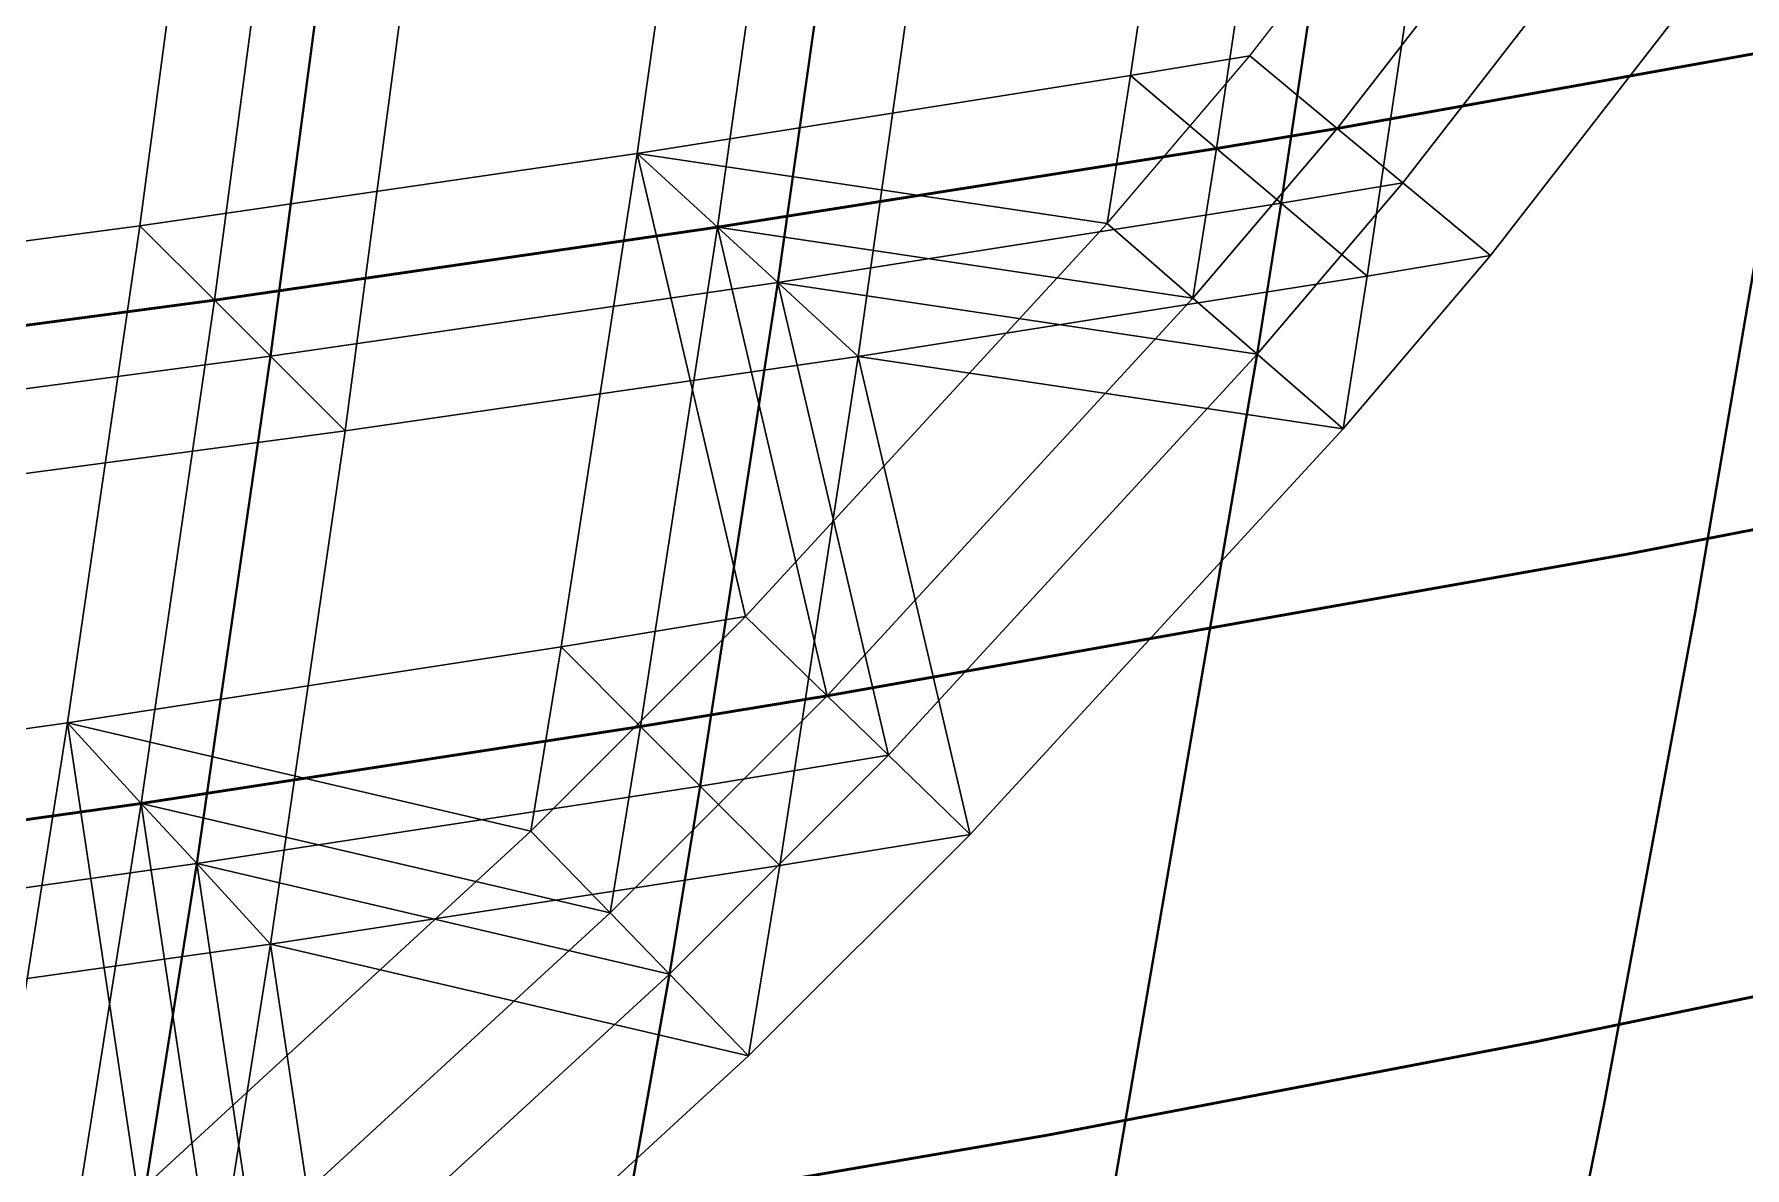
# Model space of a CAD drawing. Extents: x -25.3 to 28.3, y -25.5 to 26.5.
# Drawn here: x 11.857 to 15.059, y -13.819 to -11.696 of the extents above; entities that cross this region are included whole.
import ezdxf

# ---------------------------------------------------------------- set-up
doc = ezdxf.new("R2010")
doc.units = 0
doc.header["$MEASUREMENT"] = 0
doc.layers.add('LowerTendons', color=150, linetype='CONTINUOUS', lineweight=50)
doc.layers.add('UpperTendons', color=123, linetype='CONTINUOUS', lineweight=40)
doc.layers.add('TestBases', color=40, linetype='CONTINUOUS')

msp = doc.modelspace()

# ---------------------------------------------------------------- linework, layer by layer
at = {"layer": 'LowerTendons'}
for p, q in [((14.2965, -11.87239, 29.54093), (15.91129, -11.58328, 28.82132)), ((14.07035, -11.90998, 29.63423), (14.2965, -11.87239, 29.54093)), ((13.13634, -12.05742, 30.00109), (14.07035, -11.90998, 29.63423)), ((12.19426, -12.19426, 30.34156), (13.13634, -12.05742, 30.00109)), ((11.24481, -12.3205, 30.65566), (12.19426, -12.19426, 30.34156)), ((14.83911, -12.66991, 28.93586), (15.74993, -12.49178, 28.52903)), ((13.34152, -12.93495, 29.54151), (14.83911, -12.66991, 28.93586)), ((12.99217, -12.99217, 29.67183), (13.34152, -12.93495, 29.54151)), ((12.05742, -13.13634, 30.00109), (12.99217, -12.99217, 29.67183)), ((11.11605, -13.26925, 30.30463), (12.05742, -13.13634, 30.00109)), ((14.6701, -13.58229, 28.60629), (15.57546, -13.39556, 28.21301)), ((13.75696, -13.75696, 28.97417), (14.6701, -13.58229, 28.60629)), ((12.19031, -14.02624, 29.541), (13.75696, -13.75696, 28.97417))]:
    msp.add_line(p, q, dxfattribs=at)
at = {"layer": 'TestBases'}
for points in [[(14.13264, -11.73631, 29.20235), (14.92847, -10.71098, 29.20044), (14.04634, -10.85159, 29.58366), (13.90909, -11.77348, 29.29458)], [(14.13264, -11.73631, 29.20235), (14.92847, -10.71098, 29.20044), (15.10155, -10.83516, 29.539), (14.2965, -11.87239, 29.54093)], [(12.98578, -11.91923, 29.65723), (13.90909, -11.77348, 29.29458), (14.04634, -10.85159, 29.58366), (13.11716, -10.98865, 29.9573)], [(13.90909, -11.77348, 29.29458), (14.04634, -10.85159, 29.58366), (14.2092, -10.97741, 29.92666), (14.07035, -11.90998, 29.63423)], [(14.04634, -10.85159, 29.58366), (13.90909, -11.77348, 29.29458), (14.07035, -11.90998, 29.63423), (14.2092, -10.97741, 29.92666)], [(14.2965, -11.87239, 29.54093), (15.10155, -10.83516, 29.539), (14.2092, -10.97741, 29.92666), (14.07035, -11.90998, 29.63423)], [(14.2965, -11.87239, 29.54093), (15.10155, -10.83516, 29.539), (14.2092, -10.97741, 29.92666), (14.07035, -11.90998, 29.63423)], [(14.2965, -11.87239, 29.54093), (15.10155, -10.83516, 29.539), (15.23136, -10.9283, 29.79292), (14.41939, -11.97444, 29.79486)], [(14.41939, -11.97444, 29.79486), (15.23136, -10.9283, 29.79292), (14.33134, -11.07177, 30.18391), (14.1913, -12.01236, 29.88896)], [(14.41939, -11.97444, 29.79486), (15.23136, -10.9283, 29.79292), (14.33134, -11.07177, 30.18391), (14.1913, -12.01236, 29.88896)], [(14.41939, -11.97444, 29.79486), (15.23136, -10.9283, 29.79292), (15.40445, -11.05249, 30.13147), (14.58325, -12.11052, 30.13344)], [(13.13634, -12.05742, 30.00109), (14.07035, -11.90998, 29.63423), (14.2092, -10.97741, 29.92666), (13.26925, -11.11605, 30.30463)], [(13.13634, -12.05742, 30.00109), (14.07035, -11.90998, 29.63423), (14.2092, -10.97741, 29.92666), (13.26925, -11.11605, 30.30463)], [(14.07035, -11.90998, 29.63423), (14.2092, -10.97741, 29.92666), (14.33134, -11.07177, 30.18391), (14.1913, -12.01236, 29.88896)], [(14.2092, -10.97741, 29.92666), (14.07035, -11.90998, 29.63423), (14.1913, -12.01236, 29.88896), (14.33134, -11.07177, 30.18391)], [(12.0545, -12.0545, 29.9938), (12.98578, -11.91923, 29.65723), (13.11716, -10.98865, 29.9573), (12.17929, -11.11593, 30.30431)], [(12.98578, -11.91923, 29.65723), (13.11716, -10.98865, 29.9573), (13.26925, -11.11605, 30.30463), (13.13634, -12.05742, 30.00109)], [(13.11716, -10.98865, 29.9573), (12.98578, -11.91923, 29.65723), (13.13634, -12.05742, 30.00109), (13.26925, -11.11605, 30.30463)], [(13.24926, -12.16107, 30.25898), (14.1913, -12.01236, 29.88896), (14.33134, -11.07177, 30.18391), (13.38331, -11.2116, 30.56513)], [(13.24926, -12.16107, 30.25898), (14.1913, -12.01236, 29.88896), (14.33134, -11.07177, 30.18391), (13.38331, -11.2116, 30.56513)], [(14.1913, -12.01236, 29.88896), (14.33134, -11.07177, 30.18391), (14.4942, -11.19759, 30.52691), (14.35257, -12.14887, 30.22861)], [(14.33134, -11.07177, 30.18391), (14.1913, -12.01236, 29.88896), (14.35257, -12.14887, 30.22861), (14.4942, -11.19759, 30.52691)], [(14.58325, -12.11052, 30.13344), (15.40445, -11.05249, 30.13147), (14.4942, -11.19759, 30.52691), (14.35257, -12.14887, 30.22861)], [(11.11593, -12.17929, 30.30431), (12.0545, -12.0545, 29.9938), (12.17929, -11.11593, 30.30431), (11.23344, -11.23344, 30.62466)], [(12.0545, -12.0545, 29.9938), (12.17929, -11.11593, 30.30431), (12.3205, -11.24481, 30.65566), (12.19426, -12.19426, 30.34156)], [(12.17929, -11.11593, 30.30431), (12.0545, -12.0545, 29.9938), (12.19426, -12.19426, 30.34156), (12.3205, -11.24481, 30.65566)], [(12.19426, -12.19426, 30.34156), (13.13634, -12.05742, 30.00109), (13.26925, -11.11605, 30.30463), (12.3205, -11.24481, 30.65566)], [(12.19426, -12.19426, 30.34156), (13.13634, -12.05742, 30.00109), (13.26925, -11.11605, 30.30463), (12.3205, -11.24481, 30.65566)], [(13.13634, -12.05742, 30.00109), (13.26925, -11.11605, 30.30463), (13.38331, -11.2116, 30.56513), (13.24926, -12.16107, 30.25898)], [(13.26925, -11.11605, 30.30463), (13.13634, -12.05742, 30.00109), (13.24926, -12.16107, 30.25898), (13.38331, -11.2116, 30.56513)], [(13.39982, -12.29926, 30.60283), (14.35257, -12.14887, 30.22861), (14.4942, -11.19759, 30.52691), (13.53539, -11.33901, 30.91246)], [(12.29908, -12.29908, 30.60237), (13.24926, -12.16107, 30.25898), (13.38331, -11.2116, 30.56513), (12.4264, -11.34147, 30.91918)], [(12.29908, -12.29908, 30.60237), (13.24926, -12.16107, 30.25898), (13.38331, -11.2116, 30.56513), (12.4264, -11.34147, 30.91918)], [(13.24926, -12.16107, 30.25898), (13.38331, -11.2116, 30.56513), (13.53539, -11.33901, 30.91246), (13.39982, -12.29926, 30.60283)], [(13.38331, -11.2116, 30.56513), (13.24926, -12.16107, 30.25898), (13.39982, -12.29926, 30.60283), (13.53539, -11.33901, 30.91246)], [(11.24481, -12.3205, 30.65566), (12.19426, -12.19426, 30.34156), (12.3205, -11.24481, 30.65566), (11.36368, -11.36368, 30.97973)], [(11.24481, -12.3205, 30.65566), (12.19426, -12.19426, 30.34156), (12.3205, -11.24481, 30.65566), (11.36368, -11.36368, 30.97973)], [(12.19426, -12.19426, 30.34156), (12.3205, -11.24481, 30.65566), (12.4264, -11.34147, 30.91918), (12.29908, -12.29908, 30.60237)], [(12.3205, -11.24481, 30.65566), (12.19426, -12.19426, 30.34156), (12.29908, -12.29908, 30.60237), (12.4264, -11.34147, 30.91918)], [(11.34147, -12.4264, 30.91918), (12.29908, -12.29908, 30.60237), (12.4264, -11.34147, 30.91918), (11.46137, -11.46137, 31.24603)], [(11.34147, -12.4264, 30.91918), (12.29908, -12.29908, 30.60237), (12.4264, -11.34147, 30.91918), (11.46137, -11.46137, 31.24603)], [(12.29908, -12.29908, 30.60237), (12.4264, -11.34147, 30.91918), (12.56761, -11.47035, 31.27053), (12.43884, -12.43884, 30.95013)], [(12.4264, -11.34147, 30.91918), (12.29908, -12.29908, 30.60237), (12.43884, -12.43884, 30.95013), (12.56761, -11.47035, 31.27053)], [(12.43884, -12.43884, 30.95013), (13.39982, -12.29926, 30.60283), (13.53539, -11.33901, 30.91246), (12.56761, -11.47035, 31.27053)], [(11.47035, -12.56761, 31.27053), (12.43884, -12.43884, 30.95013), (12.56761, -11.47035, 31.27053), (11.59161, -11.59161, 31.6011)], [(13.86548, -12.05059, 29.20242), (13.86548, -12.05059, 29.20242), (14.13264, -11.73631, 29.20235), (13.90909, -11.77348, 29.29458)], [(13.86548, -12.05059, 29.20242), (14.13264, -11.73631, 29.20235), (14.2965, -11.87239, 29.54093), (14.02624, -12.19031, 29.541)], [(14.13264, -11.73631, 29.20235), (13.90909, -11.77348, 29.29458), (14.07035, -11.90998, 29.63423), (14.2965, -11.87239, 29.54093)], [(13.90909, -11.77348, 29.29458), (14.13264, -11.73631, 29.20235), (14.2965, -11.87239, 29.54093), (14.07035, -11.90998, 29.63423)], [(12.98578, -11.91923, 29.65723), (13.90909, -11.77348, 29.29458), (14.07035, -11.90998, 29.63423), (13.13634, -12.05742, 30.00109)], [(13.86548, -12.05059, 29.20242), (13.86548, -12.05059, 29.20242), (13.90909, -11.77348, 29.29458), (12.98578, -11.91923, 29.65723)], [(13.90909, -11.77348, 29.29458), (12.98578, -11.91923, 29.65723), (13.13634, -12.05742, 30.00109), (14.07035, -11.90998, 29.63423)], [(13.86548, -12.05059, 29.20242), (13.90909, -11.77348, 29.29458), (14.07035, -11.90998, 29.63423), (14.02624, -12.19031, 29.541)], [(13.90909, -11.77348, 29.29458), (13.86548, -12.05059, 29.20242), (14.02624, -12.19031, 29.541), (14.07035, -11.90998, 29.63423)], [(14.02624, -12.19031, 29.541), (14.02624, -12.19031, 29.541), (14.2965, -11.87239, 29.54093), (14.07035, -11.90998, 29.63423)], [(14.02624, -12.19031, 29.541), (14.02624, -12.19031, 29.541), (14.2965, -11.87239, 29.54093), (14.07035, -11.90998, 29.63423)], [(14.02624, -12.19031, 29.541), (14.2965, -11.87239, 29.54093), (14.41939, -11.97444, 29.79486), (14.14681, -12.2951, 29.79494)], [(14.2965, -11.87239, 29.54093), (14.07035, -11.90998, 29.63423), (14.1913, -12.01236, 29.88896), (14.41939, -11.97444, 29.79486)], [(14.07035, -11.90998, 29.63423), (14.2965, -11.87239, 29.54093), (14.41939, -11.97444, 29.79486), (14.1913, -12.01236, 29.88896)], [(13.13634, -12.05742, 30.00109), (14.07035, -11.90998, 29.63423), (14.1913, -12.01236, 29.88896), (13.24926, -12.16107, 30.25898)], [(14.02624, -12.19031, 29.541), (14.02624, -12.19031, 29.541), (14.07035, -11.90998, 29.63423), (13.13634, -12.05742, 30.00109)], [(14.02624, -12.19031, 29.541), (14.02624, -12.19031, 29.541), (14.07035, -11.90998, 29.63423), (13.13634, -12.05742, 30.00109)], [(14.07035, -11.90998, 29.63423), (13.13634, -12.05742, 30.00109), (13.24926, -12.16107, 30.25898), (14.1913, -12.01236, 29.88896)], [(14.02624, -12.19031, 29.541), (14.07035, -11.90998, 29.63423), (14.1913, -12.01236, 29.88896), (14.14681, -12.2951, 29.79494)], [(14.07035, -11.90998, 29.63423), (14.02624, -12.19031, 29.541), (14.14681, -12.2951, 29.79494), (14.1913, -12.01236, 29.88896)], [(11.91923, -12.98578, 29.65723), (12.84326, -12.84326, 29.33175), (12.98578, -11.91923, 29.65723), (12.0545, -12.0545, 29.9938)], [(12.0545, -12.0545, 29.9938), (12.98578, -11.91923, 29.65723), (13.13634, -12.05742, 30.00109), (12.19426, -12.19426, 30.34156)], [(12.98578, -11.91923, 29.65723), (12.0545, -12.0545, 29.9938), (12.19426, -12.19426, 30.34156), (13.13634, -12.05742, 30.00109)], [(12.84326, -12.84326, 29.33175), (12.98578, -11.91923, 29.65723), (13.13634, -12.05742, 30.00109), (12.99217, -12.99217, 29.67183)], [(13.18861, -12.7867, 29.20292), (13.18861, -12.7867, 29.20292), (12.98578, -11.91923, 29.65723), (12.84326, -12.84326, 29.33175)], [(12.98578, -11.91923, 29.65723), (12.84326, -12.84326, 29.33175), (12.99217, -12.99217, 29.67183), (13.13634, -12.05742, 30.00109)], [(13.18861, -12.7867, 29.20292), (12.98578, -11.91923, 29.65723), (13.13634, -12.05742, 30.00109), (13.34152, -12.93495, 29.54151)], [(13.18861, -12.7867, 29.20292), (13.18861, -12.7867, 29.20292), (13.86548, -12.05059, 29.20242), (12.98578, -11.91923, 29.65723)], [(13.86548, -12.05059, 29.20242), (12.98578, -11.91923, 29.65723), (13.13634, -12.05742, 30.00109), (14.02624, -12.19031, 29.541)], [(12.98578, -11.91923, 29.65723), (13.18861, -12.7867, 29.20292), (13.34152, -12.93495, 29.54151), (13.13634, -12.05742, 30.00109)], [(12.98578, -11.91923, 29.65723), (13.86548, -12.05059, 29.20242), (14.02624, -12.19031, 29.541), (13.13634, -12.05742, 30.00109)], [(14.14681, -12.2951, 29.79494), (14.14681, -12.2951, 29.79494), (14.41939, -11.97444, 29.79486), (14.1913, -12.01236, 29.88896)], [(14.14681, -12.2951, 29.79494), (14.14681, -12.2951, 29.79494), (14.41939, -11.97444, 29.79486), (14.1913, -12.01236, 29.88896)], [(14.14681, -12.2951, 29.79494), (14.41939, -11.97444, 29.79486), (14.58325, -12.11052, 30.13344), (14.30757, -12.43482, 30.13352)], [(14.41939, -11.97444, 29.79486), (14.1913, -12.01236, 29.88896), (14.35257, -12.14887, 30.22861), (14.58325, -12.11052, 30.13344)], [(14.1913, -12.01236, 29.88896), (14.41939, -11.97444, 29.79486), (14.58325, -12.11052, 30.13344), (14.35257, -12.14887, 30.22861)], [(13.24926, -12.16107, 30.25898), (14.1913, -12.01236, 29.88896), (14.35257, -12.14887, 30.22861), (13.39982, -12.29926, 30.60283)], [(14.14681, -12.2951, 29.79494), (14.14681, -12.2951, 29.79494), (14.1913, -12.01236, 29.88896), (13.24926, -12.16107, 30.25898)], [(14.14681, -12.2951, 29.79494), (14.14681, -12.2951, 29.79494), (14.1913, -12.01236, 29.88896), (13.24926, -12.16107, 30.25898)], [(14.1913, -12.01236, 29.88896), (13.24926, -12.16107, 30.25898), (13.39982, -12.29926, 30.60283), (14.35257, -12.14887, 30.22861)], [(14.14681, -12.2951, 29.79494), (14.1913, -12.01236, 29.88896), (14.35257, -12.14887, 30.22861), (14.30757, -12.43482, 30.13352)], [(14.1913, -12.01236, 29.88896), (14.14681, -12.2951, 29.79494), (14.30757, -12.43482, 30.13352), (14.35257, -12.14887, 30.22861)], [(10.98865, -13.11716, 29.9573), (11.91923, -12.98578, 29.65723), (12.0545, -12.0545, 29.9938), (11.11593, -12.17929, 30.30431)], [(11.11593, -12.17929, 30.30431), (12.0545, -12.0545, 29.9938), (12.19426, -12.19426, 30.34156), (11.24481, -12.3205, 30.65566)], [(12.0545, -12.0545, 29.9938), (11.11593, -12.17929, 30.30431), (11.24481, -12.3205, 30.65566), (12.19426, -12.19426, 30.34156)], [(11.91923, -12.98578, 29.65723), (12.0545, -12.0545, 29.9938), (12.19426, -12.19426, 30.34156), (12.05742, -13.13634, 30.00109)], [(12.0545, -12.0545, 29.9938), (11.91923, -12.98578, 29.65723), (12.05742, -13.13634, 30.00109), (12.19426, -12.19426, 30.34156)], [(12.05742, -13.13634, 30.00109), (12.99217, -12.99217, 29.67183), (13.13634, -12.05742, 30.00109), (12.19426, -12.19426, 30.34156)], [(12.05742, -13.13634, 30.00109), (12.99217, -12.99217, 29.67183), (13.13634, -12.05742, 30.00109), (12.19426, -12.19426, 30.34156)], [(12.19426, -12.19426, 30.34156), (13.13634, -12.05742, 30.00109), (13.24926, -12.16107, 30.25898), (12.29908, -12.29908, 30.60237)], [(13.13634, -12.05742, 30.00109), (12.19426, -12.19426, 30.34156), (12.29908, -12.29908, 30.60237), (13.24926, -12.16107, 30.25898)], [(12.99217, -12.99217, 29.67183), (13.13634, -12.05742, 30.00109), (13.24926, -12.16107, 30.25898), (13.10385, -13.10385, 29.92688)], [(13.34152, -12.93495, 29.54151), (13.34152, -12.93495, 29.54151), (13.13634, -12.05742, 30.00109), (12.99217, -12.99217, 29.67183)], [(13.34152, -12.93495, 29.54151), (13.34152, -12.93495, 29.54151), (13.13634, -12.05742, 30.00109), (12.99217, -12.99217, 29.67183)], [(13.13634, -12.05742, 30.00109), (12.99217, -12.99217, 29.67183), (13.10385, -13.10385, 29.92688), (13.24926, -12.16107, 30.25898)], [(13.34152, -12.93495, 29.54151), (13.13634, -12.05742, 30.00109), (13.24926, -12.16107, 30.25898), (13.45621, -13.04614, 29.79545)], [(13.34152, -12.93495, 29.54151), (13.34152, -12.93495, 29.54151), (14.02624, -12.19031, 29.541), (13.13634, -12.05742, 30.00109)], [(13.34152, -12.93495, 29.54151), (13.34152, -12.93495, 29.54151), (14.02624, -12.19031, 29.541), (13.13634, -12.05742, 30.00109)], [(14.02624, -12.19031, 29.541), (13.13634, -12.05742, 30.00109), (13.24926, -12.16107, 30.25898), (14.14681, -12.2951, 29.79494)], [(13.13634, -12.05742, 30.00109), (13.34152, -12.93495, 29.54151), (13.45621, -13.04614, 29.79545), (13.24926, -12.16107, 30.25898)], [(13.13634, -12.05742, 30.00109), (14.02624, -12.19031, 29.541), (14.14681, -12.2951, 29.79494), (13.24926, -12.16107, 30.25898)], [(13.18861, -12.7867, 29.20292), (13.86548, -12.05059, 29.20242), (14.02624, -12.19031, 29.541), (13.34152, -12.93495, 29.54151)], [(13.86548, -12.05059, 29.20242), (13.86548, -12.05059, 29.20242), (14.02624, -12.19031, 29.541)], [(13.86548, -12.05059, 29.20242), (13.86548, -12.05059, 29.20242), (14.02624, -12.19031, 29.541)], [(14.30757, -12.43482, 30.13352), (14.30757, -12.43482, 30.13352), (14.58325, -12.11052, 30.13344), (14.35257, -12.14887, 30.22861)], [(12.16107, -13.24926, 30.25898), (13.10385, -13.10385, 29.92688), (13.24926, -12.16107, 30.25898), (12.29908, -12.29908, 30.60237)], [(12.16107, -13.24926, 30.25898), (13.10385, -13.10385, 29.92688), (13.24926, -12.16107, 30.25898), (12.29908, -12.29908, 30.60237)], [(12.29908, -12.29908, 30.60237), (13.24926, -12.16107, 30.25898), (13.39982, -12.29926, 30.60283), (12.43884, -12.43884, 30.95013)], [(13.24926, -12.16107, 30.25898), (12.29908, -12.29908, 30.60237), (12.43884, -12.43884, 30.95013), (13.39982, -12.29926, 30.60283)], [(13.10385, -13.10385, 29.92688), (13.24926, -12.16107, 30.25898), (13.39982, -12.29926, 30.60283), (13.25275, -13.25275, 30.26696)], [(13.45621, -13.04614, 29.79545), (13.45621, -13.04614, 29.79545), (13.24926, -12.16107, 30.25898), (13.10385, -13.10385, 29.92688)], [(13.45621, -13.04614, 29.79545), (13.45621, -13.04614, 29.79545), (13.24926, -12.16107, 30.25898), (13.10385, -13.10385, 29.92688)], [(13.24926, -12.16107, 30.25898), (13.10385, -13.10385, 29.92688), (13.25275, -13.25275, 30.26696), (13.39982, -12.29926, 30.60283)], [(13.45621, -13.04614, 29.79545), (13.24926, -12.16107, 30.25898), (13.39982, -12.29926, 30.60283), (13.60912, -13.19439, 30.13403)], [(13.45621, -13.04614, 29.79545), (13.45621, -13.04614, 29.79545), (14.14681, -12.2951, 29.79494), (13.24926, -12.16107, 30.25898)], [(13.45621, -13.04614, 29.79545), (13.45621, -13.04614, 29.79545), (14.14681, -12.2951, 29.79494), (13.24926, -12.16107, 30.25898)], [(14.14681, -12.2951, 29.79494), (13.24926, -12.16107, 30.25898), (13.39982, -12.29926, 30.60283), (14.30757, -12.43482, 30.13352)], [(13.24926, -12.16107, 30.25898), (13.45621, -13.04614, 29.79545), (13.60912, -13.19439, 30.13403), (13.39982, -12.29926, 30.60283)], [(13.24926, -12.16107, 30.25898), (14.14681, -12.2951, 29.79494), (14.30757, -12.43482, 30.13352), (13.39982, -12.29926, 30.60283)], [(14.30757, -12.43482, 30.13352), (14.30757, -12.43482, 30.13352), (14.35257, -12.14887, 30.22861), (13.39982, -12.29926, 30.60283)], [(11.11605, -13.26925, 30.30463), (12.05742, -13.13634, 30.00109), (12.19426, -12.19426, 30.34156), (11.24481, -12.3205, 30.65566)], [(11.11605, -13.26925, 30.30463), (12.05742, -13.13634, 30.00109), (12.19426, -12.19426, 30.34156), (11.24481, -12.3205, 30.65566)], [(11.24481, -12.3205, 30.65566), (12.19426, -12.19426, 30.34156), (12.29908, -12.29908, 30.60237), (11.34147, -12.4264, 30.91918)], [(12.19426, -12.19426, 30.34156), (11.24481, -12.3205, 30.65566), (11.34147, -12.4264, 30.91918), (12.29908, -12.29908, 30.60237)], [(12.05742, -13.13634, 30.00109), (12.19426, -12.19426, 30.34156), (12.29908, -12.29908, 30.60237), (12.16107, -13.24926, 30.25898)], [(12.19426, -12.19426, 30.34156), (12.05742, -13.13634, 30.00109), (12.16107, -13.24926, 30.25898), (12.29908, -12.29908, 30.60237)], [(13.34152, -12.93495, 29.54151), (14.02624, -12.19031, 29.541), (14.14681, -12.2951, 29.79494), (13.45621, -13.04614, 29.79545)], [(14.02624, -12.19031, 29.541), (14.02624, -12.19031, 29.541), (14.14681, -12.2951, 29.79494)], [(14.02624, -12.19031, 29.541), (14.02624, -12.19031, 29.541), (14.14681, -12.2951, 29.79494)], [(13.45621, -13.04614, 29.79545), (14.14681, -12.2951, 29.79494), (14.30757, -12.43482, 30.13352), (13.60912, -13.19439, 30.13403)], [(14.14681, -12.2951, 29.79494), (14.14681, -12.2951, 29.79494), (14.30757, -12.43482, 30.13352)], [(14.14681, -12.2951, 29.79494), (14.14681, -12.2951, 29.79494), (14.30757, -12.43482, 30.13352)], [(11.2116, -13.38331, 30.56513), (12.16107, -13.24926, 30.25898), (12.29908, -12.29908, 30.60237), (11.34147, -12.4264, 30.91918)], [(11.2116, -13.38331, 30.56513), (12.16107, -13.24926, 30.25898), (12.29908, -12.29908, 30.60237), (11.34147, -12.4264, 30.91918)], [(11.34147, -12.4264, 30.91918), (12.29908, -12.29908, 30.60237), (12.43884, -12.43884, 30.95013), (11.47035, -12.56761, 31.27053)], [(12.29908, -12.29908, 30.60237), (11.34147, -12.4264, 30.91918), (11.47035, -12.56761, 31.27053), (12.43884, -12.43884, 30.95013)], [(12.16107, -13.24926, 30.25898), (12.29908, -12.29908, 30.60237), (12.43884, -12.43884, 30.95013), (12.29926, -13.39982, 30.60283)], [(12.29908, -12.29908, 30.60237), (12.16107, -13.24926, 30.25898), (12.29926, -13.39982, 30.60283), (12.43884, -12.43884, 30.95013)], [(12.29926, -13.39982, 30.60283), (13.25275, -13.25275, 30.26696), (13.39982, -12.29926, 30.60283), (12.43884, -12.43884, 30.95013)], [(13.60912, -13.19439, 30.13403), (13.60912, -13.19439, 30.13403), (13.39982, -12.29926, 30.60283), (13.25275, -13.25275, 30.26696)], [(13.60912, -13.19439, 30.13403), (13.60912, -13.19439, 30.13403), (14.30757, -12.43482, 30.13352), (13.39982, -12.29926, 30.60283)], [(11.33901, -13.53539, 30.91246), (12.29926, -13.39982, 30.60283), (12.43884, -12.43884, 30.95013), (11.47035, -12.56761, 31.27053)], [(12.7867, -13.18861, 29.20292), (12.7867, -13.18861, 29.20292), (13.18861, -12.7867, 29.20292), (12.84326, -12.84326, 29.33175)], [(12.7867, -13.18861, 29.20292), (13.18861, -12.7867, 29.20292), (13.34152, -12.93495, 29.54151), (12.93495, -13.34152, 29.54151)], [(13.18861, -12.7867, 29.20292), (12.84326, -12.84326, 29.33175), (12.99217, -12.99217, 29.67183), (13.34152, -12.93495, 29.54151)], [(12.84326, -12.84326, 29.33175), (13.18861, -12.7867, 29.20292), (13.34152, -12.93495, 29.54151), (12.99217, -12.99217, 29.67183)], [(13.18861, -12.7867, 29.20292), (13.18861, -12.7867, 29.20292), (13.34152, -12.93495, 29.54151)], [(13.18861, -12.7867, 29.20292), (13.18861, -12.7867, 29.20292), (13.34152, -12.93495, 29.54151)], [(11.91923, -12.98578, 29.65723), (12.84326, -12.84326, 29.33175), (12.99217, -12.99217, 29.67183), (12.05742, -13.13634, 30.00109)], [(12.7867, -13.18861, 29.20292), (12.7867, -13.18861, 29.20292), (12.84326, -12.84326, 29.33175), (11.91923, -12.98578, 29.65723)], [(12.84326, -12.84326, 29.33175), (11.91923, -12.98578, 29.65723), (12.05742, -13.13634, 30.00109), (12.99217, -12.99217, 29.67183)], [(12.7867, -13.18861, 29.20292), (12.84326, -12.84326, 29.33175), (12.99217, -12.99217, 29.67183), (12.93495, -13.34152, 29.54151)], [(12.84326, -12.84326, 29.33175), (12.7867, -13.18861, 29.20292), (12.93495, -13.34152, 29.54151), (12.99217, -12.99217, 29.67183)], [(12.93495, -13.34152, 29.54151), (12.93495, -13.34152, 29.54151), (13.34152, -12.93495, 29.54151), (12.99217, -12.99217, 29.67183)], [(12.93495, -13.34152, 29.54151), (12.93495, -13.34152, 29.54151), (13.34152, -12.93495, 29.54151), (12.99217, -12.99217, 29.67183)], [(12.93495, -13.34152, 29.54151), (13.34152, -12.93495, 29.54151), (13.45621, -13.04614, 29.79545), (13.04614, -13.45621, 29.79545)], [(13.34152, -12.93495, 29.54151), (12.99217, -12.99217, 29.67183), (13.10385, -13.10385, 29.92688), (13.45621, -13.04614, 29.79545)], [(12.99217, -12.99217, 29.67183), (13.34152, -12.93495, 29.54151), (13.45621, -13.04614, 29.79545), (13.10385, -13.10385, 29.92688)], [(13.34152, -12.93495, 29.54151), (13.34152, -12.93495, 29.54151), (13.45621, -13.04614, 29.79545)], [(13.34152, -12.93495, 29.54151), (13.34152, -12.93495, 29.54151), (13.45621, -13.04614, 29.79545)], [(10.85159, -14.04634, 29.58366), (11.77348, -13.90909, 29.29458), (11.91923, -12.98578, 29.65723), (10.98865, -13.11716, 29.9573)], [(10.98865, -13.11716, 29.9573), (11.91923, -12.98578, 29.65723), (12.05742, -13.13634, 30.00109), (11.11605, -13.26925, 30.30463)], [(11.91923, -12.98578, 29.65723), (10.98865, -13.11716, 29.9573), (11.11605, -13.26925, 30.30463), (12.05742, -13.13634, 30.00109)], [(11.77348, -13.90909, 29.29458), (11.91923, -12.98578, 29.65723), (12.05742, -13.13634, 30.00109), (11.90998, -14.07035, 29.63423)], [(12.05059, -13.86548, 29.20242), (12.05059, -13.86548, 29.20242), (11.91923, -12.98578, 29.65723), (11.77348, -13.90909, 29.29458)], [(11.91923, -12.98578, 29.65723), (11.77348, -13.90909, 29.29458), (11.90998, -14.07035, 29.63423), (12.05742, -13.13634, 30.00109)], [(12.05059, -13.86548, 29.20242), (11.91923, -12.98578, 29.65723), (12.05742, -13.13634, 30.00109), (12.19031, -14.02624, 29.541)], [(11.91923, -12.98578, 29.65723), (12.7867, -13.18861, 29.20292), (12.93495, -13.34152, 29.54151), (12.05742, -13.13634, 30.00109)], [(12.05059, -13.86548, 29.20242), (12.05059, -13.86548, 29.20242), (12.7867, -13.18861, 29.20292), (11.91923, -12.98578, 29.65723)], [(12.7867, -13.18861, 29.20292), (11.91923, -12.98578, 29.65723), (12.05742, -13.13634, 30.00109), (12.93495, -13.34152, 29.54151)], [(11.91923, -12.98578, 29.65723), (12.05059, -13.86548, 29.20242), (12.19031, -14.02624, 29.541), (12.05742, -13.13634, 30.00109)], [(12.05742, -13.13634, 30.00109), (12.99217, -12.99217, 29.67183), (13.10385, -13.10385, 29.92688), (12.16107, -13.24926, 30.25898)], [(12.93495, -13.34152, 29.54151), (12.93495, -13.34152, 29.54151), (12.99217, -12.99217, 29.67183), (12.05742, -13.13634, 30.00109)], [(12.93495, -13.34152, 29.54151), (12.93495, -13.34152, 29.54151), (12.99217, -12.99217, 29.67183), (12.05742, -13.13634, 30.00109)], [(12.99217, -12.99217, 29.67183), (12.05742, -13.13634, 30.00109), (12.16107, -13.24926, 30.25898), (13.10385, -13.10385, 29.92688)], [(12.93495, -13.34152, 29.54151), (12.99217, -12.99217, 29.67183), (13.10385, -13.10385, 29.92688), (13.04614, -13.45621, 29.79545)], [(12.99217, -12.99217, 29.67183), (12.93495, -13.34152, 29.54151), (13.04614, -13.45621, 29.79545), (13.10385, -13.10385, 29.92688)], [(13.04614, -13.45621, 29.79545), (13.04614, -13.45621, 29.79545), (13.45621, -13.04614, 29.79545), (13.10385, -13.10385, 29.92688)], [(13.04614, -13.45621, 29.79545), (13.04614, -13.45621, 29.79545), (13.45621, -13.04614, 29.79545), (13.10385, -13.10385, 29.92688)], [(13.04614, -13.45621, 29.79545), (13.45621, -13.04614, 29.79545), (13.60912, -13.19439, 30.13403), (13.19439, -13.60912, 30.13403)], [(13.45621, -13.04614, 29.79545), (13.10385, -13.10385, 29.92688), (13.25275, -13.25275, 30.26696), (13.60912, -13.19439, 30.13403)], [(13.10385, -13.10385, 29.92688), (13.45621, -13.04614, 29.79545), (13.60912, -13.19439, 30.13403), (13.25275, -13.25275, 30.26696)], [(13.45621, -13.04614, 29.79545), (13.45621, -13.04614, 29.79545), (13.60912, -13.19439, 30.13403)], [(13.45621, -13.04614, 29.79545), (13.45621, -13.04614, 29.79545), (13.60912, -13.19439, 30.13403)], [(12.16107, -13.24926, 30.25898), (13.10385, -13.10385, 29.92688), (13.25275, -13.25275, 30.26696), (12.29926, -13.39982, 30.60283)], [(13.04614, -13.45621, 29.79545), (13.04614, -13.45621, 29.79545), (13.10385, -13.10385, 29.92688), (12.16107, -13.24926, 30.25898)], [(13.04614, -13.45621, 29.79545), (13.04614, -13.45621, 29.79545), (13.10385, -13.10385, 29.92688), (12.16107, -13.24926, 30.25898)], [(13.10385, -13.10385, 29.92688), (12.16107, -13.24926, 30.25898), (12.29926, -13.39982, 30.60283), (13.25275, -13.25275, 30.26696)], [(13.04614, -13.45621, 29.79545), (13.10385, -13.10385, 29.92688), (13.25275, -13.25275, 30.26696), (13.19439, -13.60912, 30.13403)], [(13.10385, -13.10385, 29.92688), (13.04614, -13.45621, 29.79545), (13.19439, -13.60912, 30.13403), (13.25275, -13.25275, 30.26696)], [(10.97741, -14.2092, 29.92666), (11.90998, -14.07035, 29.63423), (12.05742, -13.13634, 30.00109), (11.11605, -13.26925, 30.30463)], [(10.97741, -14.2092, 29.92666), (11.90998, -14.07035, 29.63423), (12.05742, -13.13634, 30.00109), (11.11605, -13.26925, 30.30463)], [(11.11605, -13.26925, 30.30463), (12.05742, -13.13634, 30.00109), (12.16107, -13.24926, 30.25898), (11.2116, -13.38331, 30.56513)], [(12.05742, -13.13634, 30.00109), (11.11605, -13.26925, 30.30463), (11.2116, -13.38331, 30.56513), (12.16107, -13.24926, 30.25898)], [(11.90998, -14.07035, 29.63423), (12.05742, -13.13634, 30.00109), (12.16107, -13.24926, 30.25898), (12.01236, -14.1913, 29.88896)], [(12.19031, -14.02624, 29.541), (12.19031, -14.02624, 29.541), (12.05742, -13.13634, 30.00109), (11.90998, -14.07035, 29.63423)], [(12.19031, -14.02624, 29.541), (12.19031, -14.02624, 29.541), (12.05742, -13.13634, 30.00109), (11.90998, -14.07035, 29.63423)], [(12.05742, -13.13634, 30.00109), (11.90998, -14.07035, 29.63423), (12.01236, -14.1913, 29.88896), (12.16107, -13.24926, 30.25898)], [(12.19031, -14.02624, 29.541), (12.05742, -13.13634, 30.00109), (12.16107, -13.24926, 30.25898), (12.2951, -14.14681, 29.79494)], [(12.05742, -13.13634, 30.00109), (12.93495, -13.34152, 29.54151), (13.04614, -13.45621, 29.79545), (12.16107, -13.24926, 30.25898)], [(12.19031, -14.02624, 29.541), (12.19031, -14.02624, 29.541), (12.93495, -13.34152, 29.54151), (12.05742, -13.13634, 30.00109)], [(12.19031, -14.02624, 29.541), (12.19031, -14.02624, 29.541), (12.93495, -13.34152, 29.54151), (12.05742, -13.13634, 30.00109)], [(12.93495, -13.34152, 29.54151), (12.05742, -13.13634, 30.00109), (12.16107, -13.24926, 30.25898), (13.04614, -13.45621, 29.79545)], [(12.05742, -13.13634, 30.00109), (12.19031, -14.02624, 29.541), (12.2951, -14.14681, 29.79494), (12.16107, -13.24926, 30.25898)], [(12.05059, -13.86548, 29.20242), (12.7867, -13.18861, 29.20292), (12.93495, -13.34152, 29.54151), (12.19031, -14.02624, 29.541)], [(12.7867, -13.18861, 29.20292), (12.7867, -13.18861, 29.20292), (12.93495, -13.34152, 29.54151)], [(12.7867, -13.18861, 29.20292), (12.7867, -13.18861, 29.20292), (12.93495, -13.34152, 29.54151)], [(13.19439, -13.60912, 30.13403), (13.19439, -13.60912, 30.13403), (13.60912, -13.19439, 30.13403), (13.25275, -13.25275, 30.26696)], [(11.07177, -14.33134, 30.18391), (12.01236, -14.1913, 29.88896), (12.16107, -13.24926, 30.25898), (11.2116, -13.38331, 30.56513)], [(11.07177, -14.33134, 30.18391), (12.01236, -14.1913, 29.88896), (12.16107, -13.24926, 30.25898), (11.2116, -13.38331, 30.56513)], [(11.2116, -13.38331, 30.56513), (12.16107, -13.24926, 30.25898), (12.29926, -13.39982, 30.60283), (11.33901, -13.53539, 30.91246)], [(12.16107, -13.24926, 30.25898), (11.2116, -13.38331, 30.56513), (11.33901, -13.53539, 30.91246), (12.29926, -13.39982, 30.60283)], [(12.01236, -14.1913, 29.88896), (12.16107, -13.24926, 30.25898), (12.29926, -13.39982, 30.60283), (12.14887, -14.35257, 30.22861)], [(12.2951, -14.14681, 29.79494), (12.2951, -14.14681, 29.79494), (12.16107, -13.24926, 30.25898), (12.01236, -14.1913, 29.88896)], [(12.2951, -14.14681, 29.79494), (12.2951, -14.14681, 29.79494), (12.16107, -13.24926, 30.25898), (12.01236, -14.1913, 29.88896)], [(12.16107, -13.24926, 30.25898), (12.01236, -14.1913, 29.88896), (12.14887, -14.35257, 30.22861), (12.29926, -13.39982, 30.60283)], [(12.2951, -14.14681, 29.79494), (12.16107, -13.24926, 30.25898), (12.29926, -13.39982, 30.60283), (12.43482, -14.30757, 30.13352)], [(12.16107, -13.24926, 30.25898), (13.04614, -13.45621, 29.79545), (13.19439, -13.60912, 30.13403), (12.29926, -13.39982, 30.60283)], [(12.2951, -14.14681, 29.79494), (12.2951, -14.14681, 29.79494), (13.04614, -13.45621, 29.79545), (12.16107, -13.24926, 30.25898)], [(12.2951, -14.14681, 29.79494), (12.2951, -14.14681, 29.79494), (13.04614, -13.45621, 29.79545), (12.16107, -13.24926, 30.25898)], [(13.04614, -13.45621, 29.79545), (12.16107, -13.24926, 30.25898), (12.29926, -13.39982, 30.60283), (13.19439, -13.60912, 30.13403)], [(12.16107, -13.24926, 30.25898), (12.2951, -14.14681, 29.79494), (12.43482, -14.30757, 30.13352), (12.29926, -13.39982, 30.60283)], [(13.19439, -13.60912, 30.13403), (13.19439, -13.60912, 30.13403), (13.25275, -13.25275, 30.26696), (12.29926, -13.39982, 30.60283)], [(12.19031, -14.02624, 29.541), (12.93495, -13.34152, 29.54151), (13.04614, -13.45621, 29.79545), (12.2951, -14.14681, 29.79494)], [(12.93495, -13.34152, 29.54151), (12.93495, -13.34152, 29.54151), (13.04614, -13.45621, 29.79545)], [(12.93495, -13.34152, 29.54151), (12.93495, -13.34152, 29.54151), (13.04614, -13.45621, 29.79545)], [(11.19759, -14.4942, 30.52691), (12.14887, -14.35257, 30.22861), (12.29926, -13.39982, 30.60283), (11.33901, -13.53539, 30.91246)], [(12.43482, -14.30757, 30.13352), (12.43482, -14.30757, 30.13352), (12.29926, -13.39982, 30.60283), (12.14887, -14.35257, 30.22861)], [(12.43482, -14.30757, 30.13352), (12.43482, -14.30757, 30.13352), (13.19439, -13.60912, 30.13403), (12.29926, -13.39982, 30.60283)], [(12.2951, -14.14681, 29.79494), (13.04614, -13.45621, 29.79545), (13.19439, -13.60912, 30.13403), (12.43482, -14.30757, 30.13352)], [(13.04614, -13.45621, 29.79545), (13.04614, -13.45621, 29.79545), (13.19439, -13.60912, 30.13403)], [(13.04614, -13.45621, 29.79545), (13.04614, -13.45621, 29.79545), (13.19439, -13.60912, 30.13403)]]:
    msp.add_3dface(points, dxfattribs=at)
at = {"layer": 'UpperTendons'}
for p, q in [((14.33134, -11.07177, 30.18391), (14.1913, -12.01236, 29.88896)), ((13.38331, -11.2116, 30.56513), (13.24926, -12.16107, 30.25898)), ((12.4264, -11.34147, 30.91918), (12.29908, -12.29908, 30.60237)), ((15.12449, -11.85295, 29.49233), (14.96667, -12.77883, 29.18459)), ((14.1913, -12.01236, 29.88896), (14.14681, -12.2951, 29.79494)), ((13.24926, -12.16107, 30.25898), (13.10385, -13.10385, 29.92688)), ((14.14681, -12.2951, 29.79494), (13.87521, -13.87521, 29.22323)), ((12.29908, -12.29908, 30.60237), (12.16107, -13.24926, 30.25898)), ((14.96667, -12.77883, 29.18459), (14.7962, -13.69904, 28.85219)), ((13.10385, -13.10385, 29.92688), (13.04614, -13.45621, 29.79545)), ((12.16107, -13.24926, 30.25898), (12.01236, -14.1913, 29.88896)), ((13.04614, -13.45621, 29.79545), (12.77883, -14.96667, 29.18459)), ((14.7962, -13.69904, 28.85219), (14.61299, -14.61299, 28.49493))]:
    msp.add_line(p, q, dxfattribs=at)

doc.saveas('drawing.dxf')
